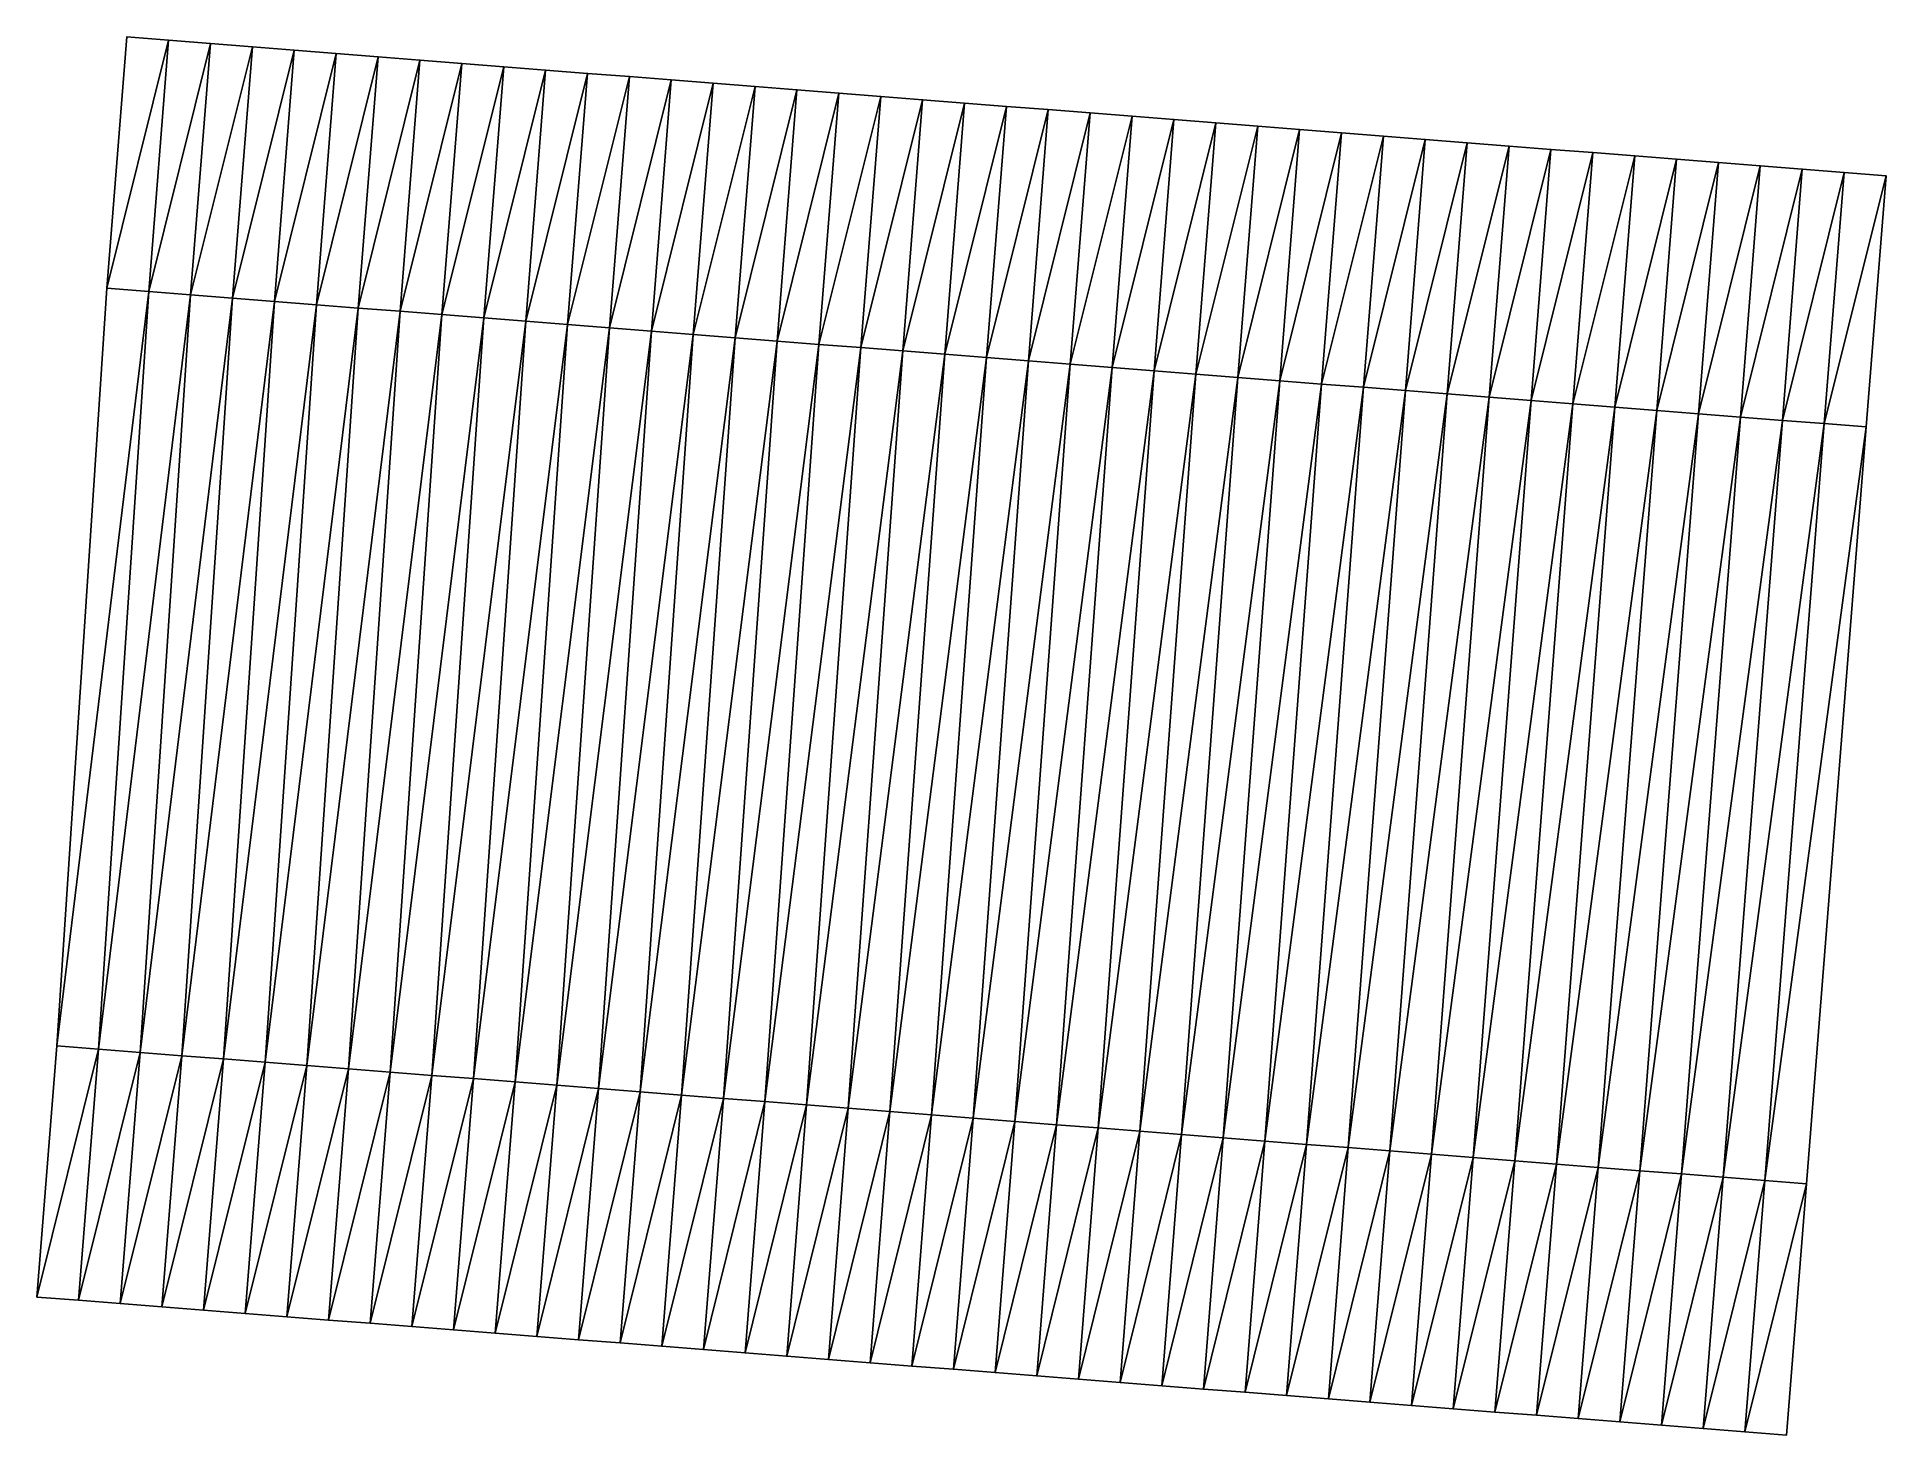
# Model space of a CAD drawing. Extents: x 2833.5 to 2867.1, y 1198.2 to 1223.6.
import ezdxf

# ---------------------------------------------------------------- set-up
doc = ezdxf.new("R2010")
doc.units = 0
doc.header["$MEASUREMENT"] = 0
doc.layers.add('BUILDING_PAD_-_BUILDING_PA', color=7, linetype='CONTINUOUS')

msp = doc.modelspace()

# ---------------------------------------------------------------- linework, layer by layer
at = {"layer": 'BUILDING_PAD_-_BUILDING_PA', "color": 8}
for points in [[(2834.815, 1219.058, 598.933), (2835.175, 1223.616, 594.361), (2835.934, 1223.556, 594.361), (2834.815, 1219.058, 598.933)], [(2835.574, 1218.998, 598.933), (2834.815, 1219.058, 598.933), (2835.934, 1223.556, 594.361), (2835.574, 1218.998, 598.933)], [(2835.934, 1223.556, 594.361), (2836.694, 1223.496, 594.361), (2835.574, 1218.998, 598.933), (2835.934, 1223.556, 594.361)], [(2836.334, 1218.938, 598.933), (2835.574, 1218.998, 598.933), (2836.694, 1223.496, 594.361), (2836.334, 1218.938, 598.933)], [(2836.694, 1223.496, 594.361), (2837.453, 1223.436, 594.361), (2836.334, 1218.938, 598.933), (2836.694, 1223.496, 594.361)], [(2836.334, 1218.938, 598.933), (2837.453, 1223.436, 594.361), (2837.093, 1218.878, 598.933), (2836.334, 1218.938, 598.933)], [(2837.453, 1223.436, 594.361), (2838.213, 1223.376, 594.361), (2837.093, 1218.878, 598.933), (2837.453, 1223.436, 594.361)], [(2837.093, 1218.878, 598.933), (2838.213, 1223.376, 594.361), (2837.853, 1218.818, 598.933), (2837.093, 1218.878, 598.933)], [(2838.213, 1223.376, 594.361), (2838.972, 1223.316, 594.361), (2837.853, 1218.818, 598.933), (2838.213, 1223.376, 594.361)], [(2837.853, 1218.818, 598.933), (2838.972, 1223.316, 594.361), (2838.613, 1218.758, 598.933), (2837.853, 1218.818, 598.933)], [(2838.972, 1223.316, 594.361), (2839.732, 1223.256, 594.361), (2838.613, 1218.758, 598.933), (2838.972, 1223.316, 594.361)], [(2838.613, 1218.758, 598.933), (2839.732, 1223.256, 594.361), (2839.372, 1218.698, 598.933), (2838.613, 1218.758, 598.933)], [(2839.732, 1223.256, 594.361), (2840.491, 1223.196, 594.361), (2839.372, 1218.698, 598.933), (2839.732, 1223.256, 594.361)], [(2840.132, 1218.638, 598.933), (2839.372, 1218.698, 598.933), (2840.491, 1223.196, 594.361), (2840.132, 1218.638, 598.933)], [(2840.491, 1223.196, 594.361), (2841.251, 1223.136, 594.361), (2840.132, 1218.638, 598.933), (2840.491, 1223.196, 594.361)], [(2841.251, 1223.136, 594.361), (2840.891, 1218.578, 598.933), (2840.132, 1218.638, 598.933), (2841.251, 1223.136, 594.361)], [(2841.251, 1223.136, 594.361), (2842.01, 1223.076, 594.361), (2840.891, 1218.578, 598.933), (2841.251, 1223.136, 594.361)], [(2840.891, 1218.578, 598.933), (2842.01, 1223.076, 594.361), (2841.651, 1218.519, 598.933), (2840.891, 1218.578, 598.933)], [(2842.01, 1223.076, 594.361), (2842.77, 1223.016, 594.361), (2841.651, 1218.519, 598.933), (2842.01, 1223.076, 594.361)], [(2842.77, 1223.016, 594.361), (2842.41, 1218.459, 598.933), (2841.651, 1218.519, 598.933), (2842.77, 1223.016, 594.361)], [(2842.77, 1223.016, 594.361), (2843.53, 1222.956, 594.361), (2842.41, 1218.459, 598.933), (2842.77, 1223.016, 594.361)], [(2842.41, 1218.459, 598.933), (2843.53, 1222.956, 594.361), (2843.17, 1218.399, 598.933), (2842.41, 1218.459, 598.933)], [(2843.53, 1222.956, 594.361), (2844.289, 1222.896, 594.361), (2843.17, 1218.399, 598.933), (2843.53, 1222.956, 594.361)], [(2843.17, 1218.399, 598.933), (2844.289, 1222.896, 594.361), (2843.929, 1218.339, 598.933), (2843.17, 1218.399, 598.933)], [(2844.289, 1222.896, 594.361), (2845.049, 1222.837, 594.361), (2843.929, 1218.339, 598.933), (2844.289, 1222.896, 594.361)], [(2843.929, 1218.339, 598.933), (2845.049, 1222.837, 594.361), (2844.689, 1218.279, 598.933), (2843.929, 1218.339, 598.933)], [(2845.049, 1222.837, 594.361), (2845.808, 1222.777, 594.361), (2844.689, 1218.279, 598.933), (2845.049, 1222.837, 594.361)], [(2844.689, 1218.279, 598.933), (2845.808, 1222.777, 594.361), (2845.448, 1218.219, 598.933), (2844.689, 1218.279, 598.933)], [(2845.808, 1222.777, 594.361), (2846.568, 1222.717, 594.361), (2845.448, 1218.219, 598.933), (2845.808, 1222.777, 594.361)], [(2845.448, 1218.219, 598.933), (2846.568, 1222.717, 594.361), (2846.208, 1218.159, 598.933), (2845.448, 1218.219, 598.933)], [(2846.568, 1222.717, 594.361), (2847.327, 1222.657, 594.361), (2846.208, 1218.159, 598.933), (2846.568, 1222.717, 594.361)], [(2846.208, 1218.159, 598.933), (2847.327, 1222.657, 594.361), (2846.967, 1218.099, 598.933), (2846.208, 1218.159, 598.933)], [(2847.327, 1222.657, 594.361), (2848.087, 1222.597, 594.361), (2846.967, 1218.099, 598.933), (2847.327, 1222.657, 594.361)], [(2847.727, 1218.039, 598.933), (2846.967, 1218.099, 598.933), (2848.087, 1222.597, 594.361), (2847.727, 1218.039, 598.933)], [(2848.846, 1222.537, 594.361), (2847.727, 1218.039, 598.933), (2848.087, 1222.597, 594.361), (2848.846, 1222.537, 594.361)], [(2848.846, 1222.537, 594.361), (2848.486, 1217.979, 598.933), (2847.727, 1218.039, 598.933), (2848.846, 1222.537, 594.361)], [(2848.846, 1222.537, 594.361), (2849.606, 1222.477, 594.361), (2848.486, 1217.979, 598.933), (2848.846, 1222.537, 594.361)], [(2849.246, 1217.919, 598.933), (2848.486, 1217.979, 598.933), (2849.606, 1222.477, 594.361), (2849.246, 1217.919, 598.933)], [(2849.606, 1222.477, 594.361), (2850.365, 1222.417, 594.361), (2849.246, 1217.919, 598.933), (2849.606, 1222.477, 594.361)], [(2850.365, 1222.417, 594.361), (2850.006, 1217.859, 598.933), (2849.246, 1217.919, 598.933), (2850.365, 1222.417, 594.361)], [(2850.365, 1222.417, 594.361), (2851.125, 1222.357, 594.361), (2850.006, 1217.859, 598.933), (2850.365, 1222.417, 594.361)], [(2850.006, 1217.859, 598.933), (2851.125, 1222.357, 594.361), (2850.765, 1217.799, 598.933), (2850.006, 1217.859, 598.933)], [(2851.125, 1222.357, 594.361), (2851.884, 1222.297, 594.361), (2850.765, 1217.799, 598.933), (2851.125, 1222.357, 594.361)], [(2851.525, 1217.739, 598.933), (2850.765, 1217.799, 598.933), (2851.884, 1222.297, 594.361), (2851.525, 1217.739, 598.933)], [(2852.644, 1222.237, 594.361), (2851.525, 1217.739, 598.933), (2851.884, 1222.297, 594.361), (2852.644, 1222.237, 594.361)], [(2851.525, 1217.739, 598.933), (2852.644, 1222.237, 594.361), (2852.284, 1217.679, 598.933), (2851.525, 1217.739, 598.933)], [(2852.644, 1222.237, 594.361), (2853.403, 1222.177, 594.361), (2852.284, 1217.679, 598.933), (2852.644, 1222.237, 594.361)], [(2853.403, 1222.177, 594.361), (2853.044, 1217.619, 598.933), (2852.284, 1217.679, 598.933), (2853.403, 1222.177, 594.361)], [(2853.403, 1222.177, 594.361), (2854.163, 1222.117, 594.361), (2853.044, 1217.619, 598.933), (2853.403, 1222.177, 594.361)], [(2853.044, 1217.619, 598.933), (2854.163, 1222.117, 594.361), (2853.803, 1217.559, 598.933), (2853.044, 1217.619, 598.933)], [(2854.163, 1222.117, 594.361), (2854.923, 1222.057, 594.361), (2853.803, 1217.559, 598.933), (2854.163, 1222.117, 594.361)], [(2853.803, 1217.559, 598.933), (2854.923, 1222.057, 594.361), (2854.563, 1217.499, 598.933), (2853.803, 1217.559, 598.933)], [(2854.923, 1222.057, 594.361), (2855.682, 1221.997, 594.361), (2854.563, 1217.499, 598.933), (2854.923, 1222.057, 594.361)], [(2855.322, 1217.439, 598.933), (2854.563, 1217.499, 598.933), (2855.682, 1221.997, 594.361), (2855.322, 1217.439, 598.933)], [(2856.442, 1221.937, 594.361), (2855.322, 1217.439, 598.933), (2855.682, 1221.997, 594.361), (2856.442, 1221.937, 594.361)], [(2856.442, 1221.937, 594.361), (2856.082, 1217.379, 598.933), (2855.322, 1217.439, 598.933), (2856.442, 1221.937, 594.361)], [(2856.442, 1221.937, 594.361), (2857.201, 1221.877, 594.361), (2856.082, 1217.379, 598.933), (2856.442, 1221.937, 594.361)], [(2856.841, 1217.319, 598.933), (2856.082, 1217.379, 598.933), (2857.201, 1221.877, 594.361), (2856.841, 1217.319, 598.933)], [(2857.201, 1221.877, 594.361), (2857.961, 1221.817, 594.361), (2856.841, 1217.319, 598.933), (2857.201, 1221.877, 594.361)], [(2857.961, 1221.817, 594.361), (2857.601, 1217.259, 598.933), (2856.841, 1217.319, 598.933), (2857.961, 1221.817, 594.361)], [(2857.961, 1221.817, 594.361), (2858.72, 1221.757, 594.361), (2857.601, 1217.259, 598.933), (2857.961, 1221.817, 594.361)], [(2857.601, 1217.259, 598.933), (2858.72, 1221.757, 594.361), (2858.36, 1217.199, 598.933), (2857.601, 1217.259, 598.933)], [(2858.72, 1221.757, 594.361), (2859.48, 1221.697, 594.361), (2858.36, 1217.199, 598.933), (2858.72, 1221.757, 594.361)], [(2859.12, 1217.139, 598.933), (2858.36, 1217.199, 598.933), (2859.48, 1221.697, 594.361), (2859.12, 1217.139, 598.933)], [(2859.48, 1221.697, 594.361), (2860.239, 1221.637, 594.361), (2859.12, 1217.139, 598.933), (2859.48, 1221.697, 594.361)], [(2860.239, 1221.637, 594.361), (2859.879, 1217.079, 598.933), (2859.12, 1217.139, 598.933), (2860.239, 1221.637, 594.361)], [(2860.239, 1221.637, 594.361), (2860.999, 1221.577, 594.361), (2859.879, 1217.079, 598.933), (2860.239, 1221.637, 594.361)], [(2859.879, 1217.079, 598.933), (2860.999, 1221.577, 594.361), (2860.639, 1217.02, 598.933), (2859.879, 1217.079, 598.933)], [(2860.999, 1221.577, 594.361), (2861.758, 1221.517, 594.361), (2860.639, 1217.02, 598.933), (2860.999, 1221.577, 594.361)], [(2861.758, 1221.517, 594.361), (2861.399, 1216.96, 598.933), (2860.639, 1217.02, 598.933), (2861.758, 1221.517, 594.361)], [(2861.758, 1221.517, 594.361), (2862.518, 1221.457, 594.361), (2861.399, 1216.96, 598.933), (2861.758, 1221.517, 594.361)], [(2861.399, 1216.96, 598.933), (2862.518, 1221.457, 594.361), (2862.158, 1216.9, 598.933), (2861.399, 1216.96, 598.933)], [(2862.518, 1221.457, 594.361), (2863.277, 1221.397, 594.361), (2862.158, 1216.9, 598.933), (2862.518, 1221.457, 594.361)], [(2862.918, 1216.84, 598.933), (2862.158, 1216.9, 598.933), (2863.277, 1221.397, 594.361), (2862.918, 1216.84, 598.933)], [(2864.037, 1221.337, 594.361), (2862.918, 1216.84, 598.933), (2863.277, 1221.397, 594.361), (2864.037, 1221.337, 594.361)], [(2864.037, 1221.337, 594.361), (2863.677, 1216.78, 598.933), (2862.918, 1216.84, 598.933), (2864.037, 1221.337, 594.361)], [(2864.037, 1221.337, 594.361), (2864.796, 1221.278, 594.361), (2863.677, 1216.78, 598.933), (2864.037, 1221.337, 594.361)], [(2864.437, 1216.72, 598.933), (2863.677, 1216.78, 598.933), (2864.796, 1221.278, 594.361), (2864.437, 1216.72, 598.933)], [(2864.796, 1221.278, 594.361), (2865.556, 1221.218, 594.361), (2864.437, 1216.72, 598.933), (2864.796, 1221.278, 594.361)], [(2865.556, 1221.218, 594.361), (2865.196, 1216.66, 598.933), (2864.437, 1216.72, 598.933), (2865.556, 1221.218, 594.361)], [(2865.556, 1221.218, 594.361), (2866.316, 1221.158, 594.361), (2865.196, 1216.66, 598.933), (2865.556, 1221.218, 594.361)], [(2865.196, 1216.66, 598.933), (2866.316, 1221.158, 594.361), (2865.956, 1216.6, 598.933), (2865.196, 1216.66, 598.933)], [(2866.316, 1221.158, 594.361), (2867.075, 1221.098, 594.361), (2865.956, 1216.6, 598.933), (2866.316, 1221.158, 594.361)], [(2867.075, 1221.098, 594.361), (2866.715, 1216.54, 598.933), (2865.956, 1216.6, 598.933), (2867.075, 1221.098, 594.361)], [(2833.907, 1205.312, 598.933), (2834.815, 1219.058, 598.933), (2835.574, 1218.998, 598.933), (2833.907, 1205.312, 598.933)], [(2834.663, 1205.253, 598.933), (2833.907, 1205.312, 598.933), (2835.574, 1218.998, 598.933), (2834.663, 1205.253, 598.933)], [(2835.574, 1218.998, 598.933), (2836.334, 1218.938, 598.933), (2834.663, 1205.253, 598.933), (2835.574, 1218.998, 598.933)], [(2834.663, 1205.253, 598.933), (2836.334, 1218.938, 598.933), (2835.418, 1205.193, 598.933), (2834.663, 1205.253, 598.933)], [(2837.093, 1218.878, 598.933), (2835.418, 1205.193, 598.933), (2836.334, 1218.938, 598.933), (2837.093, 1218.878, 598.933)], [(2837.093, 1218.878, 598.933), (2836.173, 1205.133, 598.933), (2835.418, 1205.193, 598.933), (2837.093, 1218.878, 598.933)], [(2837.093, 1218.878, 598.933), (2837.853, 1218.818, 598.933), (2836.173, 1205.133, 598.933), (2837.093, 1218.878, 598.933)], [(2836.929, 1205.074, 598.933), (2836.173, 1205.133, 598.933), (2837.853, 1218.818, 598.933), (2836.929, 1205.074, 598.933)], [(2837.853, 1218.818, 598.933), (2838.613, 1218.758, 598.933), (2836.929, 1205.074, 598.933), (2837.853, 1218.818, 598.933)], [(2837.684, 1205.014, 598.933), (2836.929, 1205.074, 598.933), (2838.613, 1218.758, 598.933), (2837.684, 1205.014, 598.933)], [(2837.684, 1205.014, 598.933), (2838.613, 1218.758, 598.933), (2839.372, 1218.698, 598.933), (2837.684, 1205.014, 598.933)], [(2839.372, 1218.698, 598.933), (2838.439, 1204.954, 598.933), (2837.684, 1205.014, 598.933), (2839.372, 1218.698, 598.933)], [(2838.439, 1204.954, 598.933), (2839.372, 1218.698, 598.933), (2840.132, 1218.638, 598.933), (2838.439, 1204.954, 598.933)], [(2838.439, 1204.954, 598.933), (2840.132, 1218.638, 598.933), (2839.195, 1204.895, 598.933), (2838.439, 1204.954, 598.933)], [(2840.891, 1218.578, 598.933), (2839.195, 1204.895, 598.933), (2840.132, 1218.638, 598.933), (2840.891, 1218.578, 598.933)], [(2840.891, 1218.578, 598.933), (2839.95, 1204.835, 598.933), (2839.195, 1204.895, 598.933), (2840.891, 1218.578, 598.933)], [(2840.891, 1218.578, 598.933), (2841.651, 1218.519, 598.933), (2839.95, 1204.835, 598.933), (2840.891, 1218.578, 598.933)], [(2840.705, 1204.776, 598.933), (2839.95, 1204.835, 598.933), (2841.651, 1218.519, 598.933), (2840.705, 1204.776, 598.933)], [(2842.41, 1218.459, 598.933), (2840.705, 1204.776, 598.933), (2841.651, 1218.519, 598.933), (2842.41, 1218.459, 598.933)], [(2841.461, 1204.716, 598.933), (2840.705, 1204.776, 598.933), (2842.41, 1218.459, 598.933), (2841.461, 1204.716, 598.933)], [(2841.461, 1204.716, 598.933), (2842.41, 1218.459, 598.933), (2843.17, 1218.399, 598.933), (2841.461, 1204.716, 598.933)], [(2841.461, 1204.716, 598.933), (2843.17, 1218.399, 598.933), (2842.216, 1204.656, 598.933), (2841.461, 1204.716, 598.933)], [(2842.216, 1204.656, 598.933), (2843.17, 1218.399, 598.933), (2843.929, 1218.339, 598.933), (2842.216, 1204.656, 598.933)], [(2842.216, 1204.656, 598.933), (2843.929, 1218.339, 598.933), (2842.971, 1204.597, 598.933), (2842.216, 1204.656, 598.933)], [(2844.689, 1218.279, 598.933), (2842.971, 1204.597, 598.933), (2843.929, 1218.339, 598.933), (2844.689, 1218.279, 598.933)], [(2844.689, 1218.279, 598.933), (2843.727, 1204.537, 598.933), (2842.971, 1204.597, 598.933), (2844.689, 1218.279, 598.933)], [(2844.689, 1218.279, 598.933), (2845.448, 1218.219, 598.933), (2843.727, 1204.537, 598.933), (2844.689, 1218.279, 598.933)], [(2844.482, 1204.477, 598.933), (2843.727, 1204.537, 598.933), (2845.448, 1218.219, 598.933), (2844.482, 1204.477, 598.933)], [(2845.448, 1218.219, 598.933), (2846.208, 1218.159, 598.933), (2844.482, 1204.477, 598.933), (2845.448, 1218.219, 598.933)], [(2846.208, 1218.159, 598.933), (2845.237, 1204.418, 598.933), (2844.482, 1204.477, 598.933), (2846.208, 1218.159, 598.933)], [(2845.237, 1204.418, 598.933), (2846.208, 1218.159, 598.933), (2846.967, 1218.099, 598.933), (2845.237, 1204.418, 598.933)], [(2845.993, 1204.358, 598.933), (2845.237, 1204.418, 598.933), (2846.967, 1218.099, 598.933), (2845.993, 1204.358, 598.933)], [(2845.993, 1204.358, 598.933), (2846.967, 1218.099, 598.933), (2847.727, 1218.039, 598.933), (2845.993, 1204.358, 598.933)], [(2846.748, 1204.299, 598.933), (2845.993, 1204.358, 598.933), (2847.727, 1218.039, 598.933), (2846.748, 1204.299, 598.933)], [(2848.486, 1217.979, 598.933), (2846.748, 1204.299, 598.933), (2847.727, 1218.039, 598.933), (2848.486, 1217.979, 598.933)], [(2848.486, 1217.979, 598.933), (2847.503, 1204.239, 598.933), (2846.748, 1204.299, 598.933), (2848.486, 1217.979, 598.933)], [(2849.246, 1217.919, 598.933), (2847.503, 1204.239, 598.933), (2848.486, 1217.979, 598.933), (2849.246, 1217.919, 598.933)], [(2848.259, 1204.179, 598.933), (2847.503, 1204.239, 598.933), (2849.246, 1217.919, 598.933), (2848.259, 1204.179, 598.933)], [(2850.006, 1217.859, 598.933), (2848.259, 1204.179, 598.933), (2849.246, 1217.919, 598.933), (2850.006, 1217.859, 598.933)], [(2849.014, 1204.12, 598.933), (2848.259, 1204.179, 598.933), (2850.006, 1217.859, 598.933), (2849.014, 1204.12, 598.933)], [(2849.014, 1204.12, 598.933), (2850.006, 1217.859, 598.933), (2850.765, 1217.799, 598.933), (2849.014, 1204.12, 598.933)], [(2849.769, 1204.06, 598.933), (2849.014, 1204.12, 598.933), (2850.765, 1217.799, 598.933), (2849.769, 1204.06, 598.933)], [(2849.769, 1204.06, 598.933), (2850.765, 1217.799, 598.933), (2851.525, 1217.739, 598.933), (2849.769, 1204.06, 598.933)], [(2850.525, 1204, 598.933), (2849.769, 1204.06, 598.933), (2851.525, 1217.739, 598.933), (2850.525, 1204, 598.933)], [(2852.284, 1217.679, 598.933), (2850.525, 1204, 598.933), (2851.525, 1217.739, 598.933), (2852.284, 1217.679, 598.933)], [(2852.284, 1217.679, 598.933), (2851.28, 1203.941, 598.933), (2850.525, 1204, 598.933), (2852.284, 1217.679, 598.933)], [(2853.044, 1217.619, 598.933), (2851.28, 1203.941, 598.933), (2852.284, 1217.679, 598.933), (2853.044, 1217.619, 598.933)], [(2852.035, 1203.881, 598.933), (2851.28, 1203.941, 598.933), (2853.044, 1217.619, 598.933), (2852.035, 1203.881, 598.933)], [(2853.044, 1217.619, 598.933), (2853.803, 1217.559, 598.933), (2852.035, 1203.881, 598.933), (2853.044, 1217.619, 598.933)], [(2852.791, 1203.822, 598.933), (2852.035, 1203.881, 598.933), (2853.803, 1217.559, 598.933), (2852.791, 1203.822, 598.933)], [(2852.791, 1203.822, 598.933), (2853.803, 1217.559, 598.933), (2854.563, 1217.499, 598.933), (2852.791, 1203.822, 598.933)], [(2854.563, 1217.499, 598.933), (2853.546, 1203.762, 598.933), (2852.791, 1203.822, 598.933), (2854.563, 1217.499, 598.933)], [(2853.546, 1203.762, 598.933), (2854.563, 1217.499, 598.933), (2855.322, 1217.439, 598.933), (2853.546, 1203.762, 598.933)], [(2854.301, 1203.702, 598.933), (2853.546, 1203.762, 598.933), (2855.322, 1217.439, 598.933), (2854.301, 1203.702, 598.933)], [(2856.082, 1217.379, 598.933), (2854.301, 1203.702, 598.933), (2855.322, 1217.439, 598.933), (2856.082, 1217.379, 598.933)], [(2856.082, 1217.379, 598.933), (2855.057, 1203.643, 598.933), (2854.301, 1203.702, 598.933), (2856.082, 1217.379, 598.933)], [(2856.841, 1217.319, 598.933), (2855.057, 1203.643, 598.933), (2856.082, 1217.379, 598.933), (2856.841, 1217.319, 598.933)], [(2855.812, 1203.583, 598.933), (2855.057, 1203.643, 598.933), (2856.841, 1217.319, 598.933), (2855.812, 1203.583, 598.933)], [(2857.601, 1217.259, 598.933), (2855.812, 1203.583, 598.933), (2856.841, 1217.319, 598.933), (2857.601, 1217.259, 598.933)], [(2855.812, 1203.583, 598.933), (2857.601, 1217.259, 598.933), (2856.567, 1203.523, 598.933), (2855.812, 1203.583, 598.933)], [(2856.567, 1203.523, 598.933), (2857.601, 1217.259, 598.933), (2858.36, 1217.199, 598.933), (2856.567, 1203.523, 598.933)], [(2857.323, 1203.464, 598.933), (2856.567, 1203.523, 598.933), (2858.36, 1217.199, 598.933), (2857.323, 1203.464, 598.933)], [(2857.323, 1203.464, 598.933), (2858.36, 1217.199, 598.933), (2859.12, 1217.139, 598.933), (2857.323, 1203.464, 598.933)], [(2858.078, 1203.404, 598.933), (2857.323, 1203.464, 598.933), (2859.12, 1217.139, 598.933), (2858.078, 1203.404, 598.933)], [(2859.879, 1217.079, 598.933), (2858.078, 1203.404, 598.933), (2859.12, 1217.139, 598.933), (2859.879, 1217.079, 598.933)], [(2859.879, 1217.079, 598.933), (2858.833, 1203.344, 598.933), (2858.078, 1203.404, 598.933), (2859.879, 1217.079, 598.933)], [(2859.879, 1217.079, 598.933), (2860.639, 1217.02, 598.933), (2858.833, 1203.344, 598.933), (2859.879, 1217.079, 598.933)], [(2859.589, 1203.285, 598.933), (2858.833, 1203.344, 598.933), (2860.639, 1217.02, 598.933), (2859.589, 1203.285, 598.933)], [(2861.399, 1216.96, 598.933), (2859.589, 1203.285, 598.933), (2860.639, 1217.02, 598.933), (2861.399, 1216.96, 598.933)], [(2861.399, 1216.96, 598.933), (2860.344, 1203.225, 598.933), (2859.589, 1203.285, 598.933), (2861.399, 1216.96, 598.933)], [(2860.344, 1203.225, 598.933), (2861.399, 1216.96, 598.933), (2862.158, 1216.9, 598.933), (2860.344, 1203.225, 598.933)], [(2861.099, 1203.166, 598.933), (2860.344, 1203.225, 598.933), (2862.158, 1216.9, 598.933), (2861.099, 1203.166, 598.933)], [(2861.099, 1203.166, 598.933), (2862.158, 1216.9, 598.933), (2862.918, 1216.84, 598.933), (2861.099, 1203.166, 598.933)], [(2861.855, 1203.106, 598.933), (2861.099, 1203.166, 598.933), (2862.918, 1216.84, 598.933), (2861.855, 1203.106, 598.933)], [(2863.677, 1216.78, 598.933), (2861.855, 1203.106, 598.933), (2862.918, 1216.84, 598.933), (2863.677, 1216.78, 598.933)], [(2863.677, 1216.78, 598.933), (2862.61, 1203.046, 598.933), (2861.855, 1203.106, 598.933), (2863.677, 1216.78, 598.933)], [(2864.437, 1216.72, 598.933), (2862.61, 1203.046, 598.933), (2863.677, 1216.78, 598.933), (2864.437, 1216.72, 598.933)], [(2862.61, 1203.046, 598.933), (2864.437, 1216.72, 598.933), (2863.365, 1202.987, 598.933), (2862.61, 1203.046, 598.933)], [(2865.196, 1216.66, 598.933), (2863.365, 1202.987, 598.933), (2864.437, 1216.72, 598.933), (2865.196, 1216.66, 598.933)], [(2864.121, 1202.927, 598.933), (2863.365, 1202.987, 598.933), (2865.196, 1216.66, 598.933), (2864.121, 1202.927, 598.933)], [(2864.121, 1202.927, 598.933), (2865.196, 1216.66, 598.933), (2865.956, 1216.6, 598.933), (2864.121, 1202.927, 598.933)], [(2864.121, 1202.927, 598.933), (2865.956, 1216.6, 598.933), (2864.876, 1202.867, 598.933), (2864.121, 1202.927, 598.933)], [(2864.876, 1202.867, 598.933), (2865.956, 1216.6, 598.933), (2866.715, 1216.54, 598.933), (2864.876, 1202.867, 598.933)], [(2865.631, 1202.808, 598.933), (2864.876, 1202.867, 598.933), (2866.715, 1216.54, 598.933), (2865.631, 1202.808, 598.933)], [(2834.663, 1205.253, 598.933), (2833.547, 1200.754, 603.505), (2833.907, 1205.312, 598.933), (2834.663, 1205.253, 598.933)], [(2834.303, 1200.695, 603.505), (2833.547, 1200.754, 603.505), (2834.663, 1205.253, 598.933), (2834.303, 1200.695, 603.505)], [(2835.418, 1205.193, 598.933), (2834.303, 1200.695, 603.505), (2834.663, 1205.253, 598.933), (2835.418, 1205.193, 598.933)], [(2834.303, 1200.695, 603.505), (2835.418, 1205.193, 598.933), (2835.058, 1200.635, 603.505), (2834.303, 1200.695, 603.505)], [(2836.173, 1205.133, 598.933), (2835.058, 1200.635, 603.505), (2835.418, 1205.193, 598.933), (2836.173, 1205.133, 598.933)], [(2835.813, 1200.576, 603.505), (2835.058, 1200.635, 603.505), (2836.173, 1205.133, 598.933), (2835.813, 1200.576, 603.505)], [(2836.929, 1205.074, 598.933), (2835.813, 1200.576, 603.505), (2836.173, 1205.133, 598.933), (2836.929, 1205.074, 598.933)], [(2836.569, 1200.516, 603.505), (2835.813, 1200.576, 603.505), (2836.929, 1205.074, 598.933), (2836.569, 1200.516, 603.505)], [(2837.684, 1205.014, 598.933), (2836.569, 1200.516, 603.505), (2836.929, 1205.074, 598.933), (2837.684, 1205.014, 598.933)], [(2837.324, 1200.456, 603.505), (2836.569, 1200.516, 603.505), (2837.684, 1205.014, 598.933), (2837.324, 1200.456, 603.505)], [(2837.324, 1200.456, 603.505), (2837.684, 1205.014, 598.933), (2838.439, 1204.954, 598.933), (2837.324, 1200.456, 603.505)], [(2838.079, 1200.397, 603.505), (2837.324, 1200.456, 603.505), (2838.439, 1204.954, 598.933), (2838.079, 1200.397, 603.505)], [(2839.195, 1204.895, 598.933), (2838.079, 1200.397, 603.505), (2838.439, 1204.954, 598.933), (2839.195, 1204.895, 598.933)], [(2838.079, 1200.397, 603.505), (2839.195, 1204.895, 598.933), (2838.835, 1200.337, 603.505), (2838.079, 1200.397, 603.505)], [(2839.195, 1204.895, 598.933), (2839.95, 1204.835, 598.933), (2838.835, 1200.337, 603.505), (2839.195, 1204.895, 598.933)], [(2839.59, 1200.277, 603.505), (2838.835, 1200.337, 603.505), (2839.95, 1204.835, 598.933), (2839.59, 1200.277, 603.505)], [(2840.705, 1204.776, 598.933), (2839.59, 1200.277, 603.505), (2839.95, 1204.835, 598.933), (2840.705, 1204.776, 598.933)], [(2840.345, 1200.218, 603.505), (2839.59, 1200.277, 603.505), (2840.705, 1204.776, 598.933), (2840.345, 1200.218, 603.505)], [(2840.345, 1200.218, 603.505), (2840.705, 1204.776, 598.933), (2841.461, 1204.716, 598.933), (2840.345, 1200.218, 603.505)], [(2841.101, 1200.158, 603.505), (2840.345, 1200.218, 603.505), (2841.461, 1204.716, 598.933), (2841.101, 1200.158, 603.505)], [(2841.461, 1204.716, 598.933), (2842.216, 1204.656, 598.933), (2841.101, 1200.158, 603.505), (2841.461, 1204.716, 598.933)], [(2841.856, 1200.098, 603.505), (2841.101, 1200.158, 603.505), (2842.216, 1204.656, 598.933), (2841.856, 1200.098, 603.505)], [(2841.856, 1200.098, 603.505), (2842.216, 1204.656, 598.933), (2842.971, 1204.597, 598.933), (2841.856, 1200.098, 603.505)], [(2841.856, 1200.098, 603.505), (2842.971, 1204.597, 598.933), (2842.611, 1200.039, 603.505), (2841.856, 1200.098, 603.505)], [(2842.971, 1204.597, 598.933), (2843.727, 1204.537, 598.933), (2842.611, 1200.039, 603.505), (2842.971, 1204.597, 598.933)], [(2843.367, 1199.979, 603.505), (2842.611, 1200.039, 603.505), (2843.727, 1204.537, 598.933), (2843.367, 1199.979, 603.505)], [(2844.482, 1204.477, 598.933), (2843.367, 1199.979, 603.505), (2843.727, 1204.537, 598.933), (2844.482, 1204.477, 598.933)], [(2844.122, 1199.92, 603.505), (2843.367, 1199.979, 603.505), (2844.482, 1204.477, 598.933), (2844.122, 1199.92, 603.505)], [(2844.122, 1199.92, 603.505), (2844.482, 1204.477, 598.933), (2845.237, 1204.418, 598.933), (2844.122, 1199.92, 603.505)], [(2844.877, 1199.86, 603.505), (2844.122, 1199.92, 603.505), (2845.237, 1204.418, 598.933), (2844.877, 1199.86, 603.505)], [(2845.993, 1204.358, 598.933), (2844.877, 1199.86, 603.505), (2845.237, 1204.418, 598.933), (2845.993, 1204.358, 598.933)], [(2845.633, 1199.8, 603.505), (2844.877, 1199.86, 603.505), (2845.993, 1204.358, 598.933), (2845.633, 1199.8, 603.505)], [(2845.633, 1199.8, 603.505), (2845.993, 1204.358, 598.933), (2846.748, 1204.299, 598.933), (2845.633, 1199.8, 603.505)], [(2845.633, 1199.8, 603.505), (2846.748, 1204.299, 598.933), (2846.388, 1199.741, 603.505), (2845.633, 1199.8, 603.505)], [(2847.503, 1204.239, 598.933), (2846.388, 1199.741, 603.505), (2846.748, 1204.299, 598.933), (2847.503, 1204.239, 598.933)], [(2847.143, 1199.681, 603.505), (2846.388, 1199.741, 603.505), (2847.503, 1204.239, 598.933), (2847.143, 1199.681, 603.505)], [(2848.259, 1204.179, 598.933), (2847.143, 1199.681, 603.505), (2847.503, 1204.239, 598.933), (2848.259, 1204.179, 598.933)], [(2847.899, 1199.621, 603.505), (2847.143, 1199.681, 603.505), (2848.259, 1204.179, 598.933), (2847.899, 1199.621, 603.505)], [(2849.014, 1204.12, 598.933), (2847.899, 1199.621, 603.505), (2848.259, 1204.179, 598.933), (2849.014, 1204.12, 598.933)], [(2848.654, 1199.562, 603.505), (2847.899, 1199.621, 603.505), (2849.014, 1204.12, 598.933), (2848.654, 1199.562, 603.505)], [(2849.769, 1204.06, 598.933), (2848.654, 1199.562, 603.505), (2849.014, 1204.12, 598.933), (2849.769, 1204.06, 598.933)], [(2849.409, 1199.502, 603.505), (2848.654, 1199.562, 603.505), (2849.769, 1204.06, 598.933), (2849.409, 1199.502, 603.505)], [(2850.525, 1204, 598.933), (2849.409, 1199.502, 603.505), (2849.769, 1204.06, 598.933), (2850.525, 1204, 598.933)], [(2850.165, 1199.443, 603.505), (2849.409, 1199.502, 603.505), (2850.525, 1204, 598.933), (2850.165, 1199.443, 603.505)], [(2851.28, 1203.941, 598.933), (2850.165, 1199.443, 603.505), (2850.525, 1204, 598.933), (2851.28, 1203.941, 598.933)], [(2850.92, 1199.383, 603.505), (2850.165, 1199.443, 603.505), (2851.28, 1203.941, 598.933), (2850.92, 1199.383, 603.505)], [(2852.035, 1203.881, 598.933), (2850.92, 1199.383, 603.505), (2851.28, 1203.941, 598.933), (2852.035, 1203.881, 598.933)], [(2851.675, 1199.323, 603.505), (2850.92, 1199.383, 603.505), (2852.035, 1203.881, 598.933), (2851.675, 1199.323, 603.505)], [(2852.791, 1203.822, 598.933), (2851.675, 1199.323, 603.505), (2852.035, 1203.881, 598.933), (2852.791, 1203.822, 598.933)], [(2852.431, 1199.264, 603.505), (2851.675, 1199.323, 603.505), (2852.791, 1203.822, 598.933), (2852.431, 1199.264, 603.505)], [(2852.431, 1199.264, 603.505), (2852.791, 1203.822, 598.933), (2853.546, 1203.762, 598.933), (2852.431, 1199.264, 603.505)], [(2853.186, 1199.204, 603.505), (2852.431, 1199.264, 603.505), (2853.546, 1203.762, 598.933), (2853.186, 1199.204, 603.505)], [(2854.301, 1203.702, 598.933), (2853.186, 1199.204, 603.505), (2853.546, 1203.762, 598.933), (2854.301, 1203.702, 598.933)], [(2853.186, 1199.204, 603.505), (2854.301, 1203.702, 598.933), (2853.941, 1199.144, 603.505), (2853.186, 1199.204, 603.505)], [(2854.301, 1203.702, 598.933), (2855.057, 1203.643, 598.933), (2853.941, 1199.144, 603.505), (2854.301, 1203.702, 598.933)], [(2854.697, 1199.085, 603.505), (2853.941, 1199.144, 603.505), (2855.057, 1203.643, 598.933), (2854.697, 1199.085, 603.505)], [(2855.812, 1203.583, 598.933), (2854.697, 1199.085, 603.505), (2855.057, 1203.643, 598.933), (2855.812, 1203.583, 598.933)], [(2855.452, 1199.025, 603.505), (2854.697, 1199.085, 603.505), (2855.812, 1203.583, 598.933), (2855.452, 1199.025, 603.505)], [(2855.452, 1199.025, 603.505), (2855.812, 1203.583, 598.933), (2856.567, 1203.523, 598.933), (2855.452, 1199.025, 603.505)], [(2856.207, 1198.966, 603.505), (2855.452, 1199.025, 603.505), (2856.567, 1203.523, 598.933), (2856.207, 1198.966, 603.505)], [(2857.323, 1203.464, 598.933), (2856.207, 1198.966, 603.505), (2856.567, 1203.523, 598.933), (2857.323, 1203.464, 598.933)], [(2856.963, 1198.906, 603.505), (2856.207, 1198.966, 603.505), (2857.323, 1203.464, 598.933), (2856.963, 1198.906, 603.505)], [(2856.963, 1198.906, 603.505), (2857.323, 1203.464, 598.933), (2858.078, 1203.404, 598.933), (2856.963, 1198.906, 603.505)], [(2856.963, 1198.906, 603.505), (2858.078, 1203.404, 598.933), (2857.718, 1198.846, 603.505), (2856.963, 1198.906, 603.505)], [(2858.078, 1203.404, 598.933), (2858.833, 1203.344, 598.933), (2857.718, 1198.846, 603.505), (2858.078, 1203.404, 598.933)], [(2858.473, 1198.787, 603.505), (2857.718, 1198.846, 603.505), (2858.833, 1203.344, 598.933), (2858.473, 1198.787, 603.505)], [(2859.589, 1203.285, 598.933), (2858.473, 1198.787, 603.505), (2858.833, 1203.344, 598.933), (2859.589, 1203.285, 598.933)], [(2859.229, 1198.727, 603.505), (2858.473, 1198.787, 603.505), (2859.589, 1203.285, 598.933), (2859.229, 1198.727, 603.505)], [(2859.229, 1198.727, 603.505), (2859.589, 1203.285, 598.933), (2860.344, 1203.225, 598.933), (2859.229, 1198.727, 603.505)], [(2859.984, 1198.667, 603.505), (2859.229, 1198.727, 603.505), (2860.344, 1203.225, 598.933), (2859.984, 1198.667, 603.505)], [(2861.099, 1203.166, 598.933), (2859.984, 1198.667, 603.505), (2860.344, 1203.225, 598.933), (2861.099, 1203.166, 598.933)], [(2860.739, 1198.608, 603.505), (2859.984, 1198.667, 603.505), (2861.099, 1203.166, 598.933), (2860.739, 1198.608, 603.505)], [(2860.739, 1198.608, 603.505), (2861.099, 1203.166, 598.933), (2861.855, 1203.106, 598.933), (2860.739, 1198.608, 603.505)], [(2860.739, 1198.608, 603.505), (2861.855, 1203.106, 598.933), (2861.495, 1198.548, 603.505), (2860.739, 1198.608, 603.505)], [(2862.61, 1203.046, 598.933), (2861.495, 1198.548, 603.505), (2861.855, 1203.106, 598.933), (2862.61, 1203.046, 598.933)], [(2862.25, 1198.488, 603.505), (2861.495, 1198.548, 603.505), (2862.61, 1203.046, 598.933), (2862.25, 1198.488, 603.505)], [(2862.61, 1203.046, 598.933), (2863.365, 1202.987, 598.933), (2862.25, 1198.488, 603.505), (2862.61, 1203.046, 598.933)], [(2863.005, 1198.429, 603.505), (2862.25, 1198.488, 603.505), (2863.365, 1202.987, 598.933), (2863.005, 1198.429, 603.505)], [(2864.121, 1202.927, 598.933), (2863.005, 1198.429, 603.505), (2863.365, 1202.987, 598.933), (2864.121, 1202.927, 598.933)], [(2863.761, 1198.369, 603.505), (2863.005, 1198.429, 603.505), (2864.121, 1202.927, 598.933), (2863.761, 1198.369, 603.505)], [(2863.761, 1198.369, 603.505), (2864.121, 1202.927, 598.933), (2864.876, 1202.867, 598.933), (2863.761, 1198.369, 603.505)], [(2864.516, 1198.31, 603.505), (2863.761, 1198.369, 603.505), (2864.876, 1202.867, 598.933), (2864.516, 1198.31, 603.505)], [(2865.631, 1202.808, 598.933), (2864.516, 1198.31, 603.505), (2864.876, 1202.867, 598.933), (2865.631, 1202.808, 598.933)], [(2864.516, 1198.31, 603.505), (2865.631, 1202.808, 598.933), (2865.271, 1198.25, 603.505), (2864.516, 1198.31, 603.505)]]:
    msp.add_3dface(points, dxfattribs=at)

doc.saveas('drawing.dxf')
